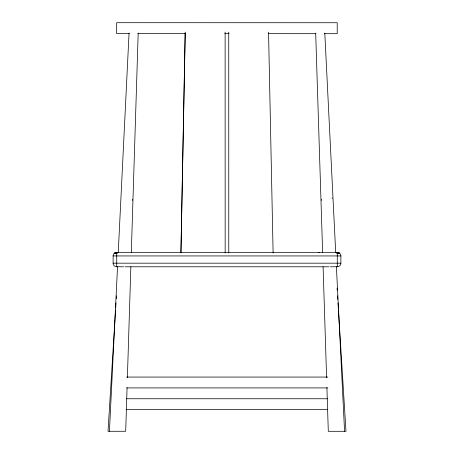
<?xml version="1.0" encoding="UTF-8"?>
<svg xmlns="http://www.w3.org/2000/svg" width="454" height="454" viewBox="0 0 454 454"><rect width="100%" height="100%" fill="white"/><g stroke="black" fill="none" stroke-linecap="round" stroke-linejoin="round"><path stroke-width="0.68" d="M116.723 266.731L123.619 266.787M337.277 266.731L330.381 266.787M180.925 252.572L185.181 33.165M180.936 252.912L185.221 32.092M127.075 387.546L125.701 431.266L108.018 431.3L115.56 309.951M127.381 377.671L130.865 266.702M131.308 252.543L138.192 33.085M109.431 431.26L117.546 266.702M118.244 252.543L129.061 33.085M115.691 307.84L115.997 302.909M116.264 298.681L116.44 295.86M129.39 33.647L116.667 33.641L116.661 22.7L337.209 22.734L337.209 33.681L324.485 33.675M137.868 33.647L185.232 33.653M224.815 33.658L229.054 33.664M268.643 33.67L316.001 33.675M117.592 253.19L114.731 253.19A3.57 2.525 -90 0 1 115.957 252.407A7.145 5.051 90 0 1 116.723 252.328L337.277 252.328A7.145 5.051 90 0 1 338.043 252.407A3.57 2.525 -90 0 1 339.2 253.111M336.414 253.19L339.269 253.19A3.587 2.537 -90 0 0 338.043 252.407A3.615 3.615 0 0 1 340.892 255.942L340.892 263.172A3.615 3.615 0 0 1 337.277 266.787L337.277 252.407A7.145 5.051 90 0 0 336.51 252.328A7.139 5.051 -90 0 1 337.277 252.407A3.553 2.514 90 0 1 337.85 252.628M116.15 252.634A3.587 2.537 90 0 1 116.723 252.413A7.139 5.051 90 0 1 117.495 252.328A7.145 5.051 -90 0 0 116.723 252.407L116.723 266.787A3.615 3.615 0 0 1 113.108 263.172L113.108 255.942L340.892 255.942M113.108 263.172L340.892 263.172M124.992 266.787L329.008 266.787M126.666 377.064L327.867 377.064M126.666 387.915L327.867 387.915M126.666 398.76L327.867 398.76M125.957 409.604L327.867 409.604M337.078 288.108L337.214 290.225M337.56 295.86L337.782 299.385M338.003 302.909L338.349 308.544M338.44 309.951L345.982 431.3L328.299 431.3L326.908 387.574M324.809 33.114L335.699 252.577M336.403 266.736L344.569 431.3M315.683 33.114L322.635 252.572M323.083 266.736L326.596 377.705M268.552 32.149L273.109 252.969M337.277 252.713L337.277 252.407A3.587 2.537 -90 0 1 338.502 253.184M319.741 252.328L319.741 252.651M318.969 252.328L318.969 252.651M228.742 32.109L228.776 252.946M225.127 32.103L225.161 252.94M116.723 252.713L116.723 252.407A3.553 2.514 -90 0 0 115.492 253.179M132.347 199.414A5.425 5.425 0 0 1 132.347 200.39M321.653 200.39A5.425 5.425 0 0 1 321.653 199.414M332.095 197.904A5.425 5.425 0 0 1 332.271 198.409M113.108 255.942A3.615 3.615 0 0 1 115.957 252.407A3.587 2.537 -90 0 0 114.794 253.111"/></g></svg>
